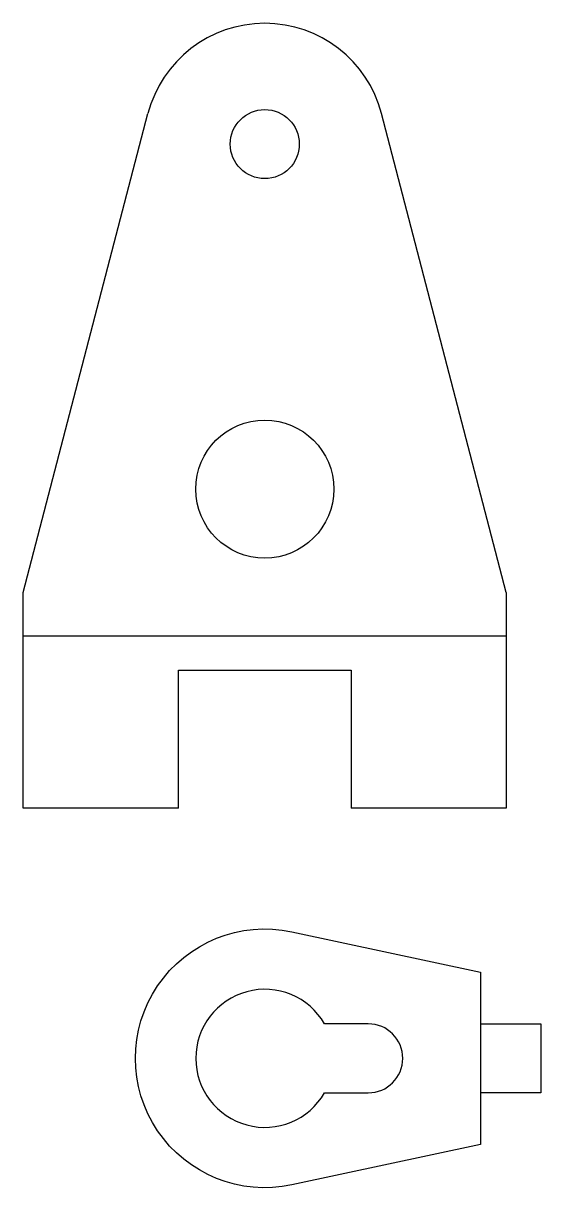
# Model space of a CAD drawing. Header units: millimetres. Extents: x 2951 to 3011, y 1879 to 2014.
import ezdxf

# ---------------------------------------------------------------- set-up
doc = ezdxf.new("R2010")
doc.units = ezdxf.units.MM

msp = doc.modelspace()

# ---------------------------------------------------------------- linework, layer by layer
for p, q in [((2951.27, 1947.93), (2965.72, 2003.46)), ((3007.27, 1947.93), (2992.82, 2003.46)), ((2951.27, 1922.93), (2951.27, 1947.93)), ((3007.27, 1947.93), (3007.27, 1922.93)), ((2951.27, 1942.93), (3007.27, 1942.93)), ((2969.27, 1922.93), (2969.27, 1938.93)), ((2969.27, 1938.93), (2989.27, 1938.93)), ((2989.27, 1938.93), (2989.27, 1922.93)), ((2969.27, 1922.93), (2951.27, 1922.93)), ((3007.27, 1922.93), (2989.27, 1922.93))]:
    msp.add_line(p, q)
for points in [[(3004.27, 1893.94), (3004.27, 1883.94), (2982.4, 1879.27, -1.236068), (2982.4, 1908.61), (3004.27, 1903.94)], [(2986.2, 1889.94), (2991.27, 1889.94, 1), (2991.27, 1897.94), (2986.2, 1897.94, 3.732051)]]:
    msp.add_lwpolyline(points, format="xyb", close=True)
msp.add_lwpolyline([(3004.27, 1897.94), (3011.27, 1897.94), (3011.27, 1893.94), (3011.27, 1889.94), (3004.27, 1889.94)])
for centre, radius in [((2979.27, 1999.93), 4), ((2979.27, 1959.93), 8)]:
    msp.add_circle(centre, radius)
msp.add_arc((2979.27, 1999.93), 14, 14.5883, 165.4117)

doc.saveas('drawing.dxf')
